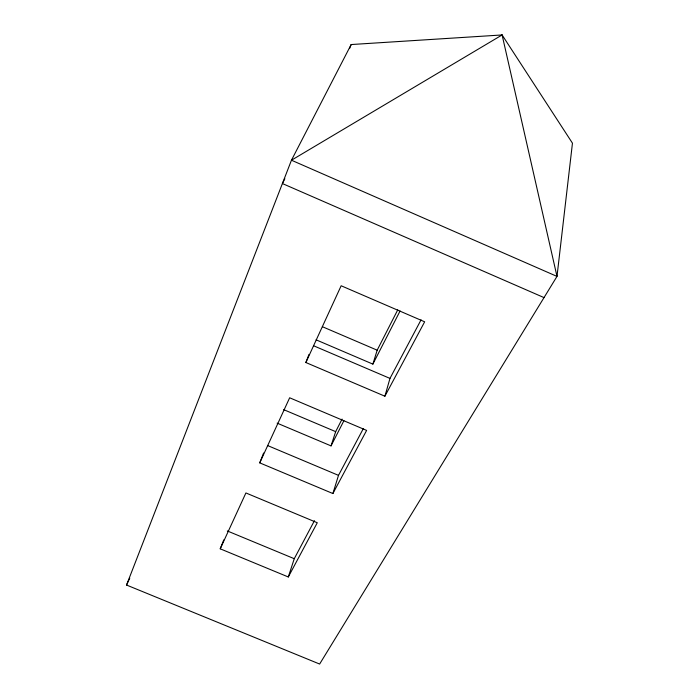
<?xml version="1.0" encoding="UTF-8"?>
<svg xmlns="http://www.w3.org/2000/svg" width="699" height="699" viewBox="0 0 699 699"><rect width="100%" height="100%" fill="white"/><g stroke="black" fill="none" stroke-linecap="round" stroke-linejoin="round"><path stroke-width="1.05" d="M308.984 354.419L305.865 362.528L384.896 396.211L389.972 378.404L421.078 319.827M263.593 453.031L259.748 462.869L332.89 493.538L338.499 475.364L363.305 428.644M316.079 339.819L372.882 364.118L377.18 350.19L397.766 309.823M223.776 539.881L220.229 548.82L288.303 576.972L294.262 558.702L314.454 520.668M277.127 423.14L331.029 445.883L335.669 431.641L342.064 419.085M126.545 585.037L291.457 160.22L351.16 44.544L502.1 34.95L572.455 143.173L556.998 276.402L319.635 664.05L126.545 585.037L129.778 578.125M349.57 48.546L351.16 44.544M220.229 548.82L245.908 492.952L317.285 522.738L288.303 576.972M259.748 462.869L289.657 397.783L366.626 430.401L332.89 493.538M305.865 362.528L341.156 285.76L424.66 321.793L384.896 396.211M284.877 178.708L282.396 183.549L544.023 297.599M331.029 445.883L343.925 420.684M372.882 364.118L400.099 310.95M227.324 530.952L294.262 558.702M267.673 445.578L338.499 475.364M283.663 409.64L335.669 431.641M313.484 345.717L389.972 378.404M322.379 326.704L377.18 350.19M502.1 34.95L291.457 160.22L556.998 276.402L502.1 34.95"/></g></svg>
